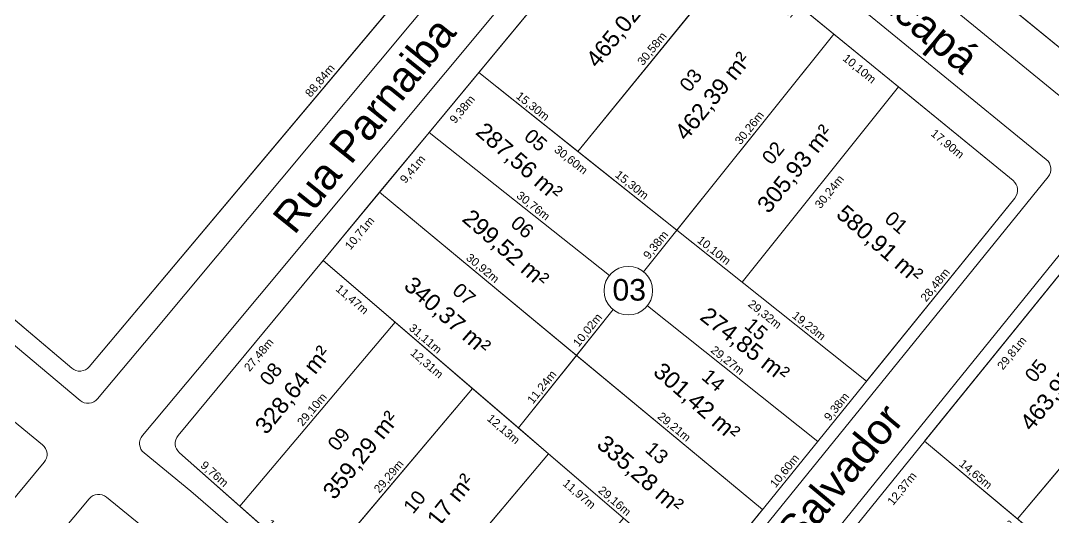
# Model space of a CAD drawing. Header units: metres. Extents: x 3808 to 8215, y 2374 to 6187.
# Drawn here: x 5616.8 to 5741.6, y 3619.7 to 3679.8 of the extents above; entities that cross this region are included whole.
import ezdxf

# ---------------------------------------------------------------- set-up
doc = ezdxf.new("R2010")
doc.units = ezdxf.units.M
for name, color, linetype in [('Areas Lotes', 1, 'Continuous'), ('Calçada', 8, 'Continuous'), ('COTAS', 7, 'Continuous'), ('Fluxo', 170, 'Continuous'), ('Lote', 7, 'Continuous'), ('Nome das Ruas', 7, 'Continuous'), ('Nº Lote', 7, 'Continuous'), ('Nº. quadra', 7, 'Continuous'), ('quadras', 7, 'Continuous')]:
    doc.layers.add(name, color=color, linetype=linetype)
doc.styles.add('Arial', font='arial.ttf')
doc.dimstyles.new('Copy(2) of ISO-25', dxfattribs={"dimtxt": 1, "dimasz": 2.5, "dimexe": 1.25, "dimexo": 0.625, "dimgap": 0.2, "dimtad": 1, "dimtoh": 1, "dimlfac": 1, "dimzin": 1, "dimtxsty": 'Arial', "dimblk": 'NONE', "dimcen": 0, "dimse1": 1, "dimse2": 1, "dimsd1": 1, "dimsd2": 1, "dimclrt": 256, "dimaunit": 1, "dimadec": 3, "dimazin": 0, "dimtfac": 1, "dimtmove": 0, "dimatfit": 3, "dimldrblk": 'NONE', "dimfxl": 1, "dimtolj": 1, "dimtzin": 0, "dimarcsym": 0})

# ---------------------------------------------------------------- blocks, each defined once
blk = doc.blocks.new('*D7959')
at = {"layer": 'Defpoints', "color": 0, "linetype": 'Continuous', "transparency": 16777216}
for p in [(5703.12, 3708.61), (5755.84, 3665.84), (5755.84, 3665.84)]:
    blk.add_point(p, dxfattribs=at)
at = {"layer": 'COTAS', "linetype": 'Continuous', "lineweight": 5, "transparency": 16777216, "insert": (5729.98, 3687.85), "char_height": 1, "attachment_point": 5, "rotation": 320.9499, "style": 'Arial'}
blk.add_mtext('\\A1;67,89m', dxfattribs=at)
blk = doc.blocks.new('_None')
blk = doc.blocks.new('*D7996')
at = {"layer": 'Defpoints', "color": 0, "linetype": 'Continuous', "transparency": 16777216}
for p in [(5757.15, 3643.17), (5757.15, 3643.17), (5737.3, 3619.54)]:
    blk.add_point(p, dxfattribs=at)
at = {"layer": 'COTAS', "linetype": 'Continuous', "lineweight": 5, "transparency": 16777216, "insert": (5746.61, 3631.87), "char_height": 1, "attachment_point": 5, "rotation": 49.9653, "style": 'Arial'}
blk.add_mtext('\\A1;30,85m', dxfattribs=at)
blk = doc.blocks.new('*D8000')
at = {"layer": 'Defpoints', "color": 0, "linetype": 'Continuous', "transparency": 16777216}
for p in [(5635.97, 3627.52), (5643.29, 3621.06), (5643.29, 3621.06)]:
    blk.add_point(p, dxfattribs=at)
at = {"layer": 'COTAS', "linetype": 'Continuous', "lineweight": 5, "transparency": 16777216, "insert": (5640.16, 3624.89), "char_height": 1, "attachment_point": 5, "rotation": 318.5349, "style": 'Arial'}
blk.add_mtext('\\A1;9,76m', dxfattribs=at)
blk = doc.blocks.new('*D8001')
at = {"layer": 'Defpoints', "color": 0, "linetype": 'Continuous', "transparency": 16777216}
for p in [(5643.29, 3621.06), (5652.51, 3612.91), (5652.51, 3612.91)]:
    blk.add_point(p, dxfattribs=at)
at = {"layer": 'COTAS', "linetype": 'Continuous', "lineweight": 5, "transparency": 16777216, "insert": (5648.43, 3617.58), "char_height": 1, "attachment_point": 5, "rotation": 318.5349, "style": 'Arial'}
blk.add_mtext('\\A1;12,31m', dxfattribs=at)
blk = doc.blocks.new('*D8004')
at = {"layer": 'Defpoints', "color": 0, "linetype": 'Continuous', "transparency": 16777216}
for p in [(5653.34, 3650.77), (5655.02, 3649.38), (5635.81, 3629.6)]:
    blk.add_point(p, dxfattribs=at)
at = {"layer": 'COTAS', "linetype": 'Continuous', "lineweight": 5, "transparency": 16777216, "insert": (5645.63, 3639.31), "char_height": 1, "attachment_point": 5, "rotation": 50.3597, "style": 'Arial'}
blk.add_mtext('\\A1;27,48m', dxfattribs=at)
blk = doc.blocks.new('*D8005')
at = {"layer": 'Defpoints', "color": 0, "linetype": 'Continuous', "transparency": 16777216}
for p in [(5660.18, 3659.02), (5661.85, 3657.63), (5653.34, 3650.77)]:
    blk.add_point(p, dxfattribs=at)
at = {"layer": 'COTAS', "linetype": 'Continuous', "lineweight": 5, "transparency": 16777216, "insert": (5657.82, 3654.02), "char_height": 1, "attachment_point": 5, "rotation": 50.3597, "style": 'Arial'}
blk.add_mtext('\\A1;10,71m', dxfattribs=at)
blk = doc.blocks.new('*D8006')
at = {"layer": 'Defpoints', "color": 0, "linetype": 'Continuous', "transparency": 16777216}
for p in [(5666.18, 3666.26), (5667.85, 3664.87), (5660.18, 3659.02)]:
    blk.add_point(p, dxfattribs=at)
at = {"layer": 'COTAS', "linetype": 'Continuous', "lineweight": 5, "transparency": 16777216, "insert": (5664.23, 3661.76), "char_height": 1, "attachment_point": 5, "rotation": 50.3597, "style": 'Arial'}
blk.add_mtext('\\A1;9,41m', dxfattribs=at)
blk = doc.blocks.new('*D8007')
at = {"layer": 'Defpoints', "color": 0, "linetype": 'Continuous', "transparency": 16777216}
for p in [(5672.16, 3673.49), (5673.84, 3672.1), (5666.18, 3666.26)]:
    blk.add_point(p, dxfattribs=at)
at = {"layer": 'COTAS', "linetype": 'Continuous', "lineweight": 5, "transparency": 16777216, "insert": (5670.23, 3669), "char_height": 1, "attachment_point": 5, "rotation": 50.3597, "style": 'Arial'}
blk.add_mtext('\\A1;9,38m', dxfattribs=at)
blk = doc.blocks.new('*D8008')
at = {"layer": 'Defpoints', "color": 0, "linetype": 'Continuous', "transparency": 16777216}
for p in [(5690.85, 3696.04), (5692.53, 3694.66), (5672.16, 3673.49)]:
    blk.add_point(p, dxfattribs=at)
at = {"layer": 'COTAS', "linetype": 'Continuous', "lineweight": 5, "transparency": 16777216, "insert": (5682.57, 3683.89), "char_height": 1, "attachment_point": 5, "rotation": 50.3597, "style": 'Arial'}
blk.add_mtext('\\A1;29,29m', dxfattribs=at)
blk = doc.blocks.new('*D8010')
at = {"layer": 'Defpoints', "color": 0, "linetype": 'Continuous', "transparency": 16777216}
for p in [(5703.45, 3687.67), (5715.1, 3678.15), (5713.72, 3676.46)]:
    blk.add_point(p, dxfattribs=at)
at = {"layer": 'COTAS', "linetype": 'Continuous', "lineweight": 5, "transparency": 16777216, "insert": (5708.41, 3681.84), "char_height": 1, "attachment_point": 5, "rotation": 320.7324, "style": 'Arial'}
blk.add_mtext('\\A1;15,05m', dxfattribs=at)
blk = doc.blocks.new('*D8011')
at = {"layer": 'Defpoints', "color": 0, "linetype": 'Continuous', "transparency": 16777216}
for p in [(5715.1, 3678.15), (5722.92, 3671.76), (5721.54, 3670.07)]:
    blk.add_point(p, dxfattribs=at)
at = {"layer": 'COTAS', "linetype": 'Continuous', "lineweight": 5, "transparency": 16777216, "insert": (5718.14, 3673.89), "char_height": 1, "attachment_point": 5, "rotation": 320.7324, "style": 'Arial'}
blk.add_mtext('\\A1;10,10m', dxfattribs=at)
blk = doc.blocks.new('*D8012')
at = {"layer": 'Defpoints', "color": 0, "linetype": 'Continuous', "transparency": 16777216}
for p in [(5662.05, 3643.3), (5662.05, 3643.3), (5643.29, 3621.06)]:
    blk.add_point(p, dxfattribs=at)
at = {"layer": 'COTAS', "linetype": 'Continuous', "lineweight": 5, "transparency": 16777216, "insert": (5652.06, 3632.7), "char_height": 1, "attachment_point": 5, "rotation": 49.8552, "style": 'Arial'}
blk.add_mtext('\\A1;29,10m', dxfattribs=at)
blk = doc.blocks.new('*D8013')
at = {"layer": 'Defpoints', "color": 0, "linetype": 'Continuous', "transparency": 16777216}
for p in [(5671.39, 3635.29), (5671.39, 3635.29), (5652.51, 3612.91)]:
    blk.add_point(p, dxfattribs=at)
at = {"layer": 'COTAS', "linetype": 'Continuous', "lineweight": 5, "transparency": 16777216, "insert": (5661.34, 3624.61), "char_height": 1, "attachment_point": 5, "rotation": 49.8552, "style": 'Arial'}
blk.add_mtext('\\A1;29,29m', dxfattribs=at)
blk = doc.blocks.new('*D8014')
at = {"layer": 'Defpoints', "color": 0, "linetype": 'Continuous', "transparency": 16777216}
for p in [(5680.6, 3627.4), (5680.6, 3627.4), (5661.6, 3604.87)]:
    blk.add_point(p, dxfattribs=at)
at = {"layer": 'COTAS', "linetype": 'Continuous', "lineweight": 5, "transparency": 16777216, "insert": (5670.49, 3616.65), "char_height": 1, "attachment_point": 5, "rotation": 49.8552, "style": 'Arial'}
blk.add_mtext('\\A1;29,47m', dxfattribs=at)
blk = doc.blocks.new('*D8016')
at = {"layer": 'Defpoints', "color": 0, "linetype": 'Continuous', "transparency": 16777216}
for p in [(5653.34, 3650.77), (5662.05, 3643.3), (5660.64, 3641.66)]:
    blk.add_point(p, dxfattribs=at)
at = {"layer": 'COTAS', "linetype": 'Continuous', "lineweight": 5, "transparency": 16777216, "insert": (5656.81, 3646), "char_height": 1, "attachment_point": 5, "rotation": 319.3895, "style": 'Arial'}
blk.add_mtext('\\A1;11,47m', dxfattribs=at)
blk = doc.blocks.new('*D8017')
at = {"layer": 'Defpoints', "color": 0, "linetype": 'Continuous', "transparency": 16777216}
for p in [(5662.05, 3643.3), (5671.39, 3635.29), (5669.99, 3633.65)]:
    blk.add_point(p, dxfattribs=at)
at = {"layer": 'COTAS', "linetype": 'Continuous', "lineweight": 5, "transparency": 16777216, "insert": (5665.84, 3638.26), "char_height": 1, "attachment_point": 5, "rotation": 319.3895, "style": 'Arial'}
blk.add_mtext('\\A1;12,31m', dxfattribs=at)
blk = doc.blocks.new('*D8018')
at = {"layer": 'Defpoints', "color": 0, "linetype": 'Continuous', "transparency": 16777216}
for p in [(5671.39, 3635.29), (5680.6, 3627.4), (5679.19, 3625.76)]:
    blk.add_point(p, dxfattribs=at)
at = {"layer": 'COTAS', "linetype": 'Continuous', "lineweight": 5, "transparency": 16777216, "insert": (5675.11, 3630.31), "char_height": 1, "attachment_point": 5, "rotation": 319.3895, "style": 'Arial'}
blk.add_mtext('\\A1;12,13m', dxfattribs=at)
blk = doc.blocks.new('*D8019')
at = {"layer": 'Defpoints', "color": 0, "linetype": 'Continuous', "transparency": 16777216}
for p in [(5680.6, 3627.4), (5689.68, 3619.61), (5688.28, 3617.97)]:
    blk.add_point(p, dxfattribs=at)
at = {"layer": 'COTAS', "linetype": 'Continuous', "lineweight": 5, "transparency": 16777216, "insert": (5684.26, 3622.47), "char_height": 1, "attachment_point": 5, "rotation": 319.3895, "style": 'Arial'}
blk.add_mtext('\\A1;11,97m', dxfattribs=at)
blk = doc.blocks.new('*D8020')
at = {"layer": 'Defpoints', "color": 0, "linetype": 'Continuous', "transparency": 16777216}
for p in [(5653.34, 3650.77), (5676.96, 3630.52), (5676.96, 3630.52)]:
    blk.add_point(p, dxfattribs=at)
at = {"layer": 'COTAS', "linetype": 'Continuous', "lineweight": 5, "transparency": 16777216, "insert": (5665.67, 3641.25), "char_height": 1, "attachment_point": 5, "rotation": 319.3895, "style": 'Arial'}
blk.add_mtext('\\A1;31,11m', dxfattribs=at)
blk = doc.blocks.new('*D8021')
at = {"layer": 'Defpoints', "color": 0, "linetype": 'Continuous', "transparency": 16777216}
for p in [(5660.18, 3659.02), (5683.99, 3639.29), (5683.99, 3639.29)]:
    blk.add_point(p, dxfattribs=at)
at = {"layer": 'COTAS', "linetype": 'Continuous', "lineweight": 5, "transparency": 16777216, "insert": (5672.59, 3649.77), "char_height": 1, "attachment_point": 5, "rotation": 320.3676, "style": 'Arial'}
blk.add_mtext('\\A1;30,92m', dxfattribs=at)
blk = doc.blocks.new('*D8022')
at = {"layer": 'Defpoints', "color": 0, "linetype": 'Continuous', "transparency": 16777216}
for p in [(5666.18, 3666.26), (5690.25, 3647.11), (5690.25, 3647.11)]:
    blk.add_point(p, dxfattribs=at)
at = {"layer": 'COTAS', "linetype": 'Continuous', "lineweight": 5, "transparency": 16777216, "insert": (5678.71, 3657.31), "char_height": 1, "attachment_point": 5, "rotation": 321.505, "style": 'Arial'}
blk.add_mtext('\\A1;30,76m', dxfattribs=at)
blk = doc.blocks.new('*D8023')
at = {"layer": 'Defpoints', "color": 0, "linetype": 'Continuous', "transparency": 16777216}
for p in [(5683.99, 3639.29), (5683.99, 3639.29), (5676.96, 3630.52)]:
    blk.add_point(p, dxfattribs=at)
at = {"layer": 'COTAS', "linetype": 'Continuous', "lineweight": 5, "transparency": 16777216, "insert": (5679.85, 3635.41), "char_height": 1, "attachment_point": 5, "rotation": 51.3155, "style": 'Arial'}
blk.add_mtext('\\A1;11,24m', dxfattribs=at)
blk = doc.blocks.new('*D8024')
at = {"layer": 'Defpoints', "color": 0, "linetype": 'Continuous', "transparency": 16777216}
for p in [(5690.56, 3647.5), (5690.56, 3647.5), (5684.3, 3639.68)]:
    blk.add_point(p, dxfattribs=at)
at = {"layer": 'COTAS', "linetype": 'Continuous', "lineweight": 5, "transparency": 16777216, "insert": (5685.37, 3642.3), "char_height": 1, "attachment_point": 5, "rotation": 51.3155, "style": 'Arial'}
blk.add_mtext('\\A1;10,02m', dxfattribs=at)
blk = doc.blocks.new('*D8025')
at = {"layer": 'Defpoints', "color": 0, "linetype": 'Continuous', "transparency": 16777216}
for p in [(5696.12, 3654.44), (5696.12, 3654.44), (5690.25, 3647.11)]:
    blk.add_point(p, dxfattribs=at)
at = {"layer": 'COTAS', "linetype": 'Continuous', "lineweight": 5, "transparency": 16777216, "insert": (5693.62, 3652.6), "char_height": 1, "attachment_point": 5, "rotation": 51.3155, "style": 'Arial'}
blk.add_mtext('\\A1;9,38m', dxfattribs=at)
blk = doc.blocks.new('*D8026')
at = {"layer": 'Defpoints', "color": 0, "linetype": 'Continuous', "transparency": 16777216}
for p in [(5715.03, 3678.06), (5715.03, 3678.06), (5696.12, 3654.44)]:
    blk.add_point(p, dxfattribs=at)
at = {"layer": 'COTAS', "linetype": 'Continuous', "lineweight": 5, "transparency": 16777216, "insert": (5704.95, 3666.75), "char_height": 1, "attachment_point": 5, "rotation": 51.3155, "style": 'Arial'}
blk.add_mtext('\\A1;30,26m', dxfattribs=at)
blk = doc.blocks.new('*D8027')
at = {"layer": 'Defpoints', "color": 0, "linetype": 'Continuous', "transparency": 16777216}
for p in [(5672.16, 3673.49), (5696.12, 3654.44), (5694.75, 3652.72)]:
    blk.add_point(p, dxfattribs=at)
at = {"layer": 'COTAS', "linetype": 'Continuous', "lineweight": 5, "transparency": 16777216, "insert": (5683.27, 3662.87), "char_height": 1, "attachment_point": 5, "rotation": 321.505, "style": 'Arial'}
blk.add_mtext('\\A1;30,60m', dxfattribs=at)
blk = doc.blocks.new('*D8028')
at = {"layer": 'Defpoints', "color": 0, "linetype": 'Continuous', "transparency": 16777216}
for p in [(5672.16, 3673.49), (5684.14, 3663.96), (5684.14, 3663.96)]:
    blk.add_point(p, dxfattribs=at)
at = {"layer": 'COTAS', "linetype": 'Continuous', "lineweight": 5, "transparency": 16777216, "insert": (5678.65, 3669.35), "char_height": 1, "attachment_point": 5, "rotation": 321.505, "style": 'Arial'}
blk.add_mtext('\\A1;15,30m', dxfattribs=at)
blk = doc.blocks.new('*D8029')
at = {"layer": 'Defpoints', "color": 0, "linetype": 'Continuous', "transparency": 16777216}
for p in [(5684.14, 3663.96), (5696.12, 3654.44), (5696.12, 3654.44)]:
    blk.add_point(p, dxfattribs=at)
at = {"layer": 'COTAS', "linetype": 'Continuous', "lineweight": 5, "transparency": 16777216, "insert": (5690.63, 3659.83), "char_height": 1, "attachment_point": 5, "rotation": 321.505, "style": 'Arial'}
blk.add_mtext('\\A1;15,30m', dxfattribs=at)
blk = doc.blocks.new('*D8030')
at = {"layer": 'Defpoints', "color": 0, "linetype": 'Continuous', "transparency": 16777216}
for p in [(5696.12, 3654.44), (5704.02, 3648.15), (5704.02, 3648.15)]:
    blk.add_point(p, dxfattribs=at)
at = {"layer": 'COTAS', "linetype": 'Continuous', "lineweight": 5, "transparency": 16777216, "insert": (5700.56, 3651.92), "char_height": 1, "attachment_point": 5, "rotation": 321.505, "style": 'Arial'}
blk.add_mtext('\\A1;10,10m', dxfattribs=at)
blk = doc.blocks.new('*D8031')
at = {"layer": 'Defpoints', "color": 0, "linetype": 'Continuous', "transparency": 16777216}
for p in [(5722.92, 3671.76), (5724.69, 3670.33), (5704.02, 3648.15)]:
    blk.add_point(p, dxfattribs=at)
at = {"layer": 'COTAS', "linetype": 'Continuous', "lineweight": 5, "transparency": 16777216, "insert": (5714.62, 3659.03), "char_height": 1, "attachment_point": 5, "rotation": 51.3155, "style": 'Arial'}
blk.add_mtext('\\A1;30,24m', dxfattribs=at)
blk = doc.blocks.new('*D8032')
at = {"layer": 'Defpoints', "color": 0, "linetype": 'Continuous', "transparency": 16777216}
for p in [(5703.45, 3687.67), (5703.45, 3687.67), (5684.14, 3663.96)]:
    blk.add_point(p, dxfattribs=at)
at = {"layer": 'COTAS', "linetype": 'Continuous', "lineweight": 5, "transparency": 16777216, "insert": (5693.17, 3676.32), "char_height": 1, "attachment_point": 5, "rotation": 50.8344, "style": 'Arial'}
blk.add_mtext('\\A1;30,58m', dxfattribs=at)
blk = doc.blocks.new('*D8033')
at = {"layer": 'Defpoints', "color": 0, "linetype": 'Continuous', "transparency": 16777216}
for p in [(5536.74, 3709.92), (5627.88, 3632.7), (5627.88, 3632.7)]:
    blk.add_point(p, dxfattribs=at)
at = {"layer": 'COTAS', "linetype": 'Continuous', "lineweight": 5, "transparency": 16777216, "insert": (5582.82, 3671.92), "char_height": 1, "attachment_point": 5, "rotation": 319.7275, "style": 'Arial'}
blk.add_mtext('\\A1;119,46m', dxfattribs=at)
blk = doc.blocks.new('*D8034')
at = {"layer": 'Defpoints', "color": 0, "linetype": 'Continuous', "transparency": 16777216}
for p in [(5682.2, 3705.96), (5682.2, 3705.96), (5625.06, 3637.93)]:
    blk.add_point(p, dxfattribs=at)
at = {"layer": 'COTAS', "linetype": 'Continuous', "lineweight": 5, "transparency": 16777216, "insert": (5653.02, 3672.46), "char_height": 1, "attachment_point": 5, "rotation": 49.9763, "style": 'Arial'}
blk.add_mtext('\\A1;88,84m', dxfattribs=at)
blk = doc.blocks.new('*D6318')
at = {"layer": 'Defpoints', "color": 0, "linetype": 'Continuous', "transparency": 16777216}
for p in [(5696.12, 3654.44), (5719.06, 3636.19), (5717.68, 3634.45)]:
    blk.add_point(p, dxfattribs=at)
at = {"layer": 'COTAS', "linetype": 'Continuous', "lineweight": 5, "transparency": 16777216, "insert": (5706.71, 3644.2), "char_height": 1, "attachment_point": 5, "rotation": 321.505, "style": 'Arial'}
blk.add_mtext('\\A1;29,32m', dxfattribs=at)
blk = doc.blocks.new('*D6319')
at = {"layer": 'Defpoints', "color": 0, "linetype": 'Continuous', "transparency": 16777216}
for p in [(5704.02, 3648.15), (5719.06, 3636.19), (5719.06, 3636.19)]:
    blk.add_point(p, dxfattribs=at)
at = {"layer": 'COTAS', "linetype": 'Continuous', "lineweight": 5, "transparency": 16777216, "insert": (5712.04, 3642.8), "char_height": 1, "attachment_point": 5, "rotation": 321.505, "style": 'Arial'}
blk.add_mtext('\\A1;19,23m', dxfattribs=at)
blk = doc.blocks.new('*D6320')
at = {"layer": 'Defpoints', "color": 0, "linetype": 'Continuous', "transparency": 16777216}
for p in [(5736.99, 3658.32), (5736.99, 3658.32), (5719.06, 3636.19)]:
    blk.add_point(p, dxfattribs=at)
at = {"layer": 'COTAS', "linetype": 'Continuous', "lineweight": 5, "transparency": 16777216, "insert": (5727.41, 3647.76), "char_height": 1, "attachment_point": 5, "rotation": 50.9912, "style": 'Arial'}
blk.add_mtext('\\A1;28,48m', dxfattribs=at)
blk = doc.blocks.new('*D6321')
at = {"layer": 'Defpoints', "color": 0, "linetype": 'Continuous', "transparency": 16777216}
for p in [(5722.92, 3671.76), (5721.36, 3669.85), (5736.78, 3660.42)]:
    blk.add_point(p, dxfattribs=at)
at = {"layer": 'COTAS', "linetype": 'Continuous', "lineweight": 5, "transparency": 16777216, "insert": (5728.79, 3664.8), "char_height": 1, "attachment_point": 5, "rotation": 320.7324, "style": 'Arial'}
blk.add_mtext('\\A1;17,90m', dxfattribs=at)
blk = doc.blocks.new('*D6322')
at = {"layer": 'Defpoints', "color": 0, "linetype": 'Continuous', "transparency": 16777216}
for p in [(5690.25, 3647.11), (5690.25, 3647.11), (5713.16, 3628.9)]:
    blk.add_point(p, dxfattribs=at)
at = {"layer": 'COTAS', "linetype": 'Continuous', "lineweight": 5, "transparency": 16777216, "insert": (5702.2, 3638.63), "char_height": 1, "attachment_point": 5, "rotation": 321.505, "style": 'Arial'}
blk.add_mtext('\\A1;29,27m', dxfattribs=at)
blk = doc.blocks.new('*D6323')
at = {"layer": 'Defpoints', "color": 0, "linetype": 'Continuous', "transparency": 16777216}
for p in [(5683.99, 3639.29), (5706.49, 3620.66), (5706.49, 3620.66)]:
    blk.add_point(p, dxfattribs=at)
at = {"layer": 'COTAS', "linetype": 'Continuous', "lineweight": 5, "transparency": 16777216, "insert": (5695.75, 3630.59), "char_height": 1, "attachment_point": 5, "rotation": 320.3676, "style": 'Arial'}
blk.add_mtext('\\A1;29,21m', dxfattribs=at)
blk = doc.blocks.new('*D6324')
at = {"layer": 'Defpoints', "color": 0, "linetype": 'Continuous', "transparency": 16777216}
for p in [(5676.96, 3630.52), (5699.1, 3611.54), (5699.1, 3611.54)]:
    blk.add_point(p, dxfattribs=at)
at = {"layer": 'COTAS', "linetype": 'Continuous', "lineweight": 5, "transparency": 16777216, "insert": (5688.55, 3621.63), "char_height": 1, "attachment_point": 5, "rotation": 319.3895, "style": 'Arial'}
blk.add_mtext('\\A1;29,16m', dxfattribs=at)
blk = doc.blocks.new('*D6328')
at = {"layer": 'Defpoints', "color": 0, "linetype": 'Continuous', "transparency": 16777216}
for p in [(5706.49, 3620.66), (5706.49, 3620.66), (5699.1, 3611.54)]:
    blk.add_point(p, dxfattribs=at)
at = {"layer": 'COTAS', "linetype": 'Continuous', "lineweight": 5, "transparency": 16777216, "insert": (5702.17, 3616.6), "char_height": 1, "attachment_point": 5, "rotation": 50.9912, "style": 'Arial'}
blk.add_mtext('\\A1;11,74m', dxfattribs=at)
blk = doc.blocks.new('*D6329')
at = {"layer": 'Defpoints', "color": 0, "linetype": 'Continuous', "transparency": 16777216}
for p in [(5713.16, 3628.9), (5713.16, 3628.9), (5706.49, 3620.66)]:
    blk.add_point(p, dxfattribs=at)
at = {"layer": 'COTAS', "linetype": 'Continuous', "lineweight": 5, "transparency": 16777216, "insert": (5709.2, 3625.28), "char_height": 1, "attachment_point": 5, "rotation": 50.9912, "style": 'Arial'}
blk.add_mtext('\\A1;10,60m', dxfattribs=at)
blk = doc.blocks.new('*D6330')
at = {"layer": 'Defpoints', "color": 0, "linetype": 'Continuous', "transparency": 16777216}
for p in [(5719.06, 3636.19), (5719.06, 3636.19), (5713.16, 3628.9)]:
    blk.add_point(p, dxfattribs=at)
at = {"layer": 'COTAS', "linetype": 'Continuous', "lineweight": 5, "transparency": 16777216, "insert": (5715.49, 3633.04), "char_height": 1, "attachment_point": 5, "rotation": 50.9912, "style": 'Arial'}
blk.add_mtext('\\A1;9,38m', dxfattribs=at)
blk = doc.blocks.new('*D6336')
at = {"layer": 'Defpoints', "color": 0, "linetype": 'Continuous', "transparency": 16777216}
for p in [(5726.06, 3628.94), (5727.92, 3627.43), (5718.28, 3619.33)]:
    blk.add_point(p, dxfattribs=at)
at = {"layer": 'COTAS', "linetype": 'Continuous', "lineweight": 5, "transparency": 16777216, "insert": (5723.4, 3623.13), "char_height": 1, "attachment_point": 5, "rotation": 50.9912, "style": 'Arial'}
blk.add_mtext('\\A1;12,37m', dxfattribs=at)
blk = doc.blocks.new('*D6337')
at = {"layer": 'Defpoints', "color": 0, "linetype": 'Continuous', "transparency": 16777216}
for p in [(5744.83, 3652.1), (5746.68, 3650.6), (5726.06, 3628.94)]:
    blk.add_point(p, dxfattribs=at)
at = {"layer": 'COTAS', "linetype": 'Continuous', "lineweight": 5, "transparency": 16777216, "insert": (5736.68, 3639.52), "char_height": 1, "attachment_point": 5, "rotation": 50.9912, "style": 'Arial'}
blk.add_mtext('\\A1;29,81m', dxfattribs=at)
blk = doc.blocks.new('*D6338')
at = {"layer": 'Defpoints', "color": 0, "linetype": 'Continuous', "transparency": 16777216}
for p in [(5726.06, 3628.94), (5737.3, 3619.54), (5737.3, 3619.54)]:
    blk.add_point(p, dxfattribs=at)
at = {"layer": 'COTAS', "linetype": 'Continuous', "lineweight": 5, "transparency": 16777216, "insert": (5732.2, 3624.86), "char_height": 1, "attachment_point": 5, "rotation": 320.1105, "style": 'Arial'}
blk.add_mtext('\\A1;14,65m', dxfattribs=at)
blk = doc.blocks.new('*D6340')
at = {"layer": 'Defpoints', "color": 0, "linetype": 'Continuous', "transparency": 16777216}
for p in [(5726.06, 3628.94), (5724.66, 3627.26), (5750.85, 3608.22)]:
    blk.add_point(p, dxfattribs=at)
at = {"layer": 'COTAS', "linetype": 'Continuous', "lineweight": 5, "transparency": 16777216, "insert": (5737.57, 3617.52), "char_height": 1, "attachment_point": 5, "rotation": 320.1105, "style": 'Arial'}
blk.add_mtext('\\A1;32,30m', dxfattribs=at)

msp = doc.modelspace()

# ---------------------------------------------------------------- hatches: boundary and pattern name
at = {"layer": 'Fluxo', "lineweight": 5}
h = msp.add_hatch(dxfattribs=at)
h.set_pattern_fill('ANSI32', color=256, scale=0.15)
h.set_pattern_definition([(45, (-581.274, 256.0805), (-1.01027881, 1.01027881), []), (45, (-580.6005, 256.0805), (-1.01027881, 1.01027881), [])])
edge = h.paths.add_edge_path()
edge.add_arc((6409.322, 3934.822), 605.94, 215.558436, 220.888153)
edge.add_arc((6409.322, 3934.822), 601.94, 215.558436, 220.888153)
edge.add_line((5951.237, 3538.183), (5954.261, 3540.801))
edge.add_arc((10925.118, 7550.386), 6385.997, 217.3930198, 218.3872368)
edge.add_arc((10925.118, 7550.386), 6389.997, 217.3930198, 218.3872368)
edge.add_arc((8022.058, 5423.597), 2788.956, 216.17081, 218.897105)
edge.add_arc((8022.058, 5423.597), 2792.956, 216.17081, 218.897105)
edge.add_arc((6561.25, 4446.689), 1035.746, 216.369866, 220.234553)
edge.add_arc((6561.25, 4446.689), 1039.746, 216.369866, 220.234553)
edge.add_line((5727.223, 3832.546), (5655.544, 3923.802))
edge.add_line((5724.078, 3830.075), (5652.399, 3921.332))
edge.add_line((5655.674, 3923.617), (5438.849, 4274.969))
edge.add_line((5652.27, 3921.517), (5435.445, 4272.868))

# ---------------------------------------------------------------- linework, layer by layer
at = {"layer": 'Calçada', "linetype": 'Continuous', "lineweight": 5}
for p, q in [((5693.403, 3701.696), (5737.293, 3665.814)), ((5638.16, 3637.559), (5684.828, 3693.507)), ((5737.293, 3665.814), (5740.776, 3662.988)), ((5740.997, 3660.879), (5684.564, 3591.212)), ((5690.022, 3586.829), (5746.431, 3656.466)), ((5631.496, 3629.622), (5638.16, 3637.559)), ((5615.349, 3631.821), (5619.422, 3628.49)), ((5637.343, 3622.878), (5631.696, 3627.496)), ((5619.621, 3626.364), (5614.119, 3619.81)), ((5675.329, 3590.202), (5637.343, 3622.878))]:
    msp.add_line(p, q, dxfattribs=at)
at = {"layer": 'Calçada', "linetype": 'Continuous', "lineweight": 5, "flags": 128}
for points in [[(5520.109, 3721.115), (5623.951, 3633.855, 0.4143361), (5626.065, 3634.039), (5632.792, 3642.051), (5679.421, 3697.953), (5696.119, 3718.559), (5753.442, 3788.872)], [(5757.856, 3783.208), (5701.551, 3714.143), (5697.584, 3709.249, 0.4129477), (5697.8, 3707.143), (5741.713, 3671.242), (5746.346, 3667.483)], [(5596.688, 3486.736, -0.4160953), (5594.564, 3486.599), (5589.796, 3490.818), (5551.522, 3522.744), (5547.087, 3526.188, -0.4160105), (5546.828, 3528.3), (5552.013, 3534.892), (5619.481, 3615.311), (5625.066, 3621.962, -0.4104279), (5627.164, 3622.159), (5632.844, 3617.514), (5670.808, 3584.857), (5674.914, 3581.443, -0.4079318), (5675.128, 3579.355), (5671.497, 3574.792), (5599.98, 3490.507), (5596.688, 3486.736)]]:
    msp.add_lwpolyline(points, format="xyb", dxfattribs=at)
at = {"layer": 'Calçada', "linetype": 'Continuous', "lineweight": 5}
for centre, start, end in [((5739.831, 3661.823), 320.99122, 50.9433), ((5618.473, 3627.329), 319.98318, 50.72473), ((5632.645, 3628.657), 139.98318, 230.72473)]:
    msp.add_arc(centre, 1.5, start, end, dxfattribs=at)
at = {"layer": 'Lote', "linetype": 'Continuous', "lineweight": 5}
for p, q in [((5684.14, 3663.961), (5703.451, 3687.669)), ((5715.099, 3678.146), (5692.087, 3649.406)), ((5719.064, 3636.186), (5672.164, 3673.486)), ((5722.915, 3671.756), (5704.016, 3648.153)), ((5687.952, 3648.942), (5666.177, 3666.259)), ((5706.487, 3620.659), (5660.176, 3659.015)), ((5736.992, 3658.319), (5681.295, 3589.559)), ((5688.912, 3583.076), (5744.828, 3652.105)), ((5653.343, 3650.768), (5699.097, 3611.537)), ((5688.415, 3644.82), (5676.962, 3630.516)), ((5692.55, 3645.285), (5713.158, 3628.895)), ((5643.288, 3621.057), (5662.05, 3643.302)), ((5737.301, 3619.545), (5757.153, 3643.174)), ((5652.513, 3612.905), (5671.393, 3635.291)), ((5726.062, 3628.938), (5774.216, 3588.691)), ((5661.601, 3604.874), (5680.598, 3627.399))]:
    msp.add_line(p, q, dxfattribs=at)
at = {"layer": 'Lote', "linetype": 'Continuous', "lineweight": 5, "flags": 128}
for points in [[(5684.14, 3663.961), (5703.451, 3687.669), (5692.957, 3696.248, 0.4123099), (5690.853, 3696.044), (5672.164, 3673.486)], [(5736.992, 3658.319, 0.4128911), (5736.776, 3660.424), (5722.915, 3671.756), (5704.016, 3648.153), (5719.064, 3636.186)], [(5757.146, 3643.166), (5746.996, 3652.277, 0.4291163), (5744.828, 3652.105), (5726.062, 3628.938), (5737.301, 3619.545)], [(5662.05, 3643.302), (5653.343, 3650.768), (5635.809, 3629.603, 0.4049154), (5635.971, 3627.522), (5643.288, 3621.057)]]:
    msp.add_lwpolyline(points, format="xyb", close=True, dxfattribs=at)
for points in [[(5684.14, 3663.961), (5696.115, 3654.437), (5715.099, 3678.146), (5703.451, 3687.669)], [(5722.915, 3671.756), (5715.099, 3678.146), (5696.115, 3654.437), (5704.016, 3648.153)], [(5676.962, 3630.516), (5683.989, 3639.293), (5660.176, 3659.015), (5653.343, 3650.768)], [(5643.288, 3621.057), (5652.513, 3612.905), (5671.393, 3635.291), (5662.05, 3643.302)], [(5737.301, 3619.545), (5746.666, 3611.717), (5766.235, 3635.009), (5757.146, 3643.166)], [(5683.989, 3639.293), (5676.962, 3630.516), (5680.598, 3627.399), (5689.683, 3619.609), (5699.097, 3611.537), (5706.487, 3620.659)], [(5652.513, 3612.905), (5661.601, 3604.874), (5680.598, 3627.399), (5671.393, 3635.291)], [(5661.601, 3604.874), (5670.571, 3596.948), (5689.683, 3619.609), (5680.598, 3627.399)]]:
    msp.add_lwpolyline(points, close=True, dxfattribs=at)
for points in [[(5692.087, 3649.406), (5696.115, 3654.437), (5672.164, 3673.486), (5666.177, 3666.259), (5687.952, 3648.942)], [(5687.952, 3648.942), (5666.177, 3666.259), (5660.176, 3659.015), (5683.989, 3639.293), (5688.415, 3644.82)]]:
    msp.add_lwpolyline(points, dxfattribs=at)
at = {"layer": 'Lote', "linetype": 'Continuous', "lineweight": 5}
msp.add_arc((5735.827, 3659.263), 1.5, 320.99122, 50.73239, dxfattribs=at)
at = {"layer": 'Nº. quadra', "lineweight": 5}
for start, end in [(0, 180), (180, 0)]:
    msp.add_arc((5690.251, 3647.113), 2.937, start, end, dxfattribs=at)
at = {"layer": 'quadras', "linetype": 'Continuous', "lineweight": 5}
for p, q in [((5622.946, 3637.746), (5531.803, 3714.966)), ((5748.752, 3671.3), (5703.117, 3708.609)), ((5703.117, 3708.609), (5748.752, 3671.3)), ((5625.065, 3637.926), (5682.196, 3705.956)), ((5690.853, 3696.044), (5635.809, 3629.603)), ((5736.776, 3660.424), (5692.957, 3696.248)), ((5681.295, 3589.559), (5736.992, 3658.319)), ((5744.828, 3652.105), (5688.912, 3583.076)), ((5635.971, 3627.522), (5679.136, 3589.379))]:
    msp.add_line(p, q, dxfattribs=at)
at = {"layer": 'quadras', "linetype": 'Continuous', "lineweight": 5, "flags": 128}
for points in [[(5622.946, 3637.746, 0.415486), (5625.065, 3637.926), (5682.196, 3705.956), (5588.97, 3782.887), (5531.803, 3714.966)], [(5622.946, 3637.746, 0.415486), (5625.065, 3637.926), (5682.196, 3705.956), (5588.97, 3782.887), (5531.803, 3714.966)], [(5776.922, 3646.916), (5778.291, 3645.529), (5802.182, 3618.148), (5812.899, 3606.689), (5866.82, 3541.636), (5874.571, 3530.878), (5908.212, 3489.981, 0.4680157), (5910.515, 3489.965), (5950.018, 3536.645), (5761.156, 3778.967), (5702.925, 3710.744, 0.420437), (5703.117, 3708.609), (5748.752, 3671.3), (5755.839, 3665.839)]]:
    msp.add_lwpolyline(points, format="xyb", close=True, dxfattribs=at)
at = {"layer": 'quadras', "linetype": 'Continuous', "lineweight": 5}
for centre, start, end in [((5735.827, 3659.263), 320.99122, 50.73239), ((5623.916, 3638.891), 229.72754, 319.97635), ((5636.964, 3628.646), 140.35974, 228.53487)]:
    msp.add_arc(centre, 1.5, start, end, dxfattribs=at)

# ---------------------------------------------------------------- texts
at = {"layer": 'Areas Lotes', "color": 1, "lineweight": 5, "style": 'Arial'}
for s, rotation, p in [('465,02 m²', 50.94257, (5686.506, 3673.921)), ('462,39 m²', 50.94257, (5697.242, 3665.127)), ('287,56 m²', 318.90341, (5671.651, 3666.131)), ('305,93 m²', 50.94257, (5707.205, 3656.334)), ('580,91 m²', 318.90341, (5715.243, 3656.165)), ('299,52 m²', 318.90341, (5670.025, 3655.623)), ('340,37 m²', 318.90341, (5662.976, 3647.498)), ('274,85 m²', 321.98829, (5698.762, 3643.718)), ('328,64 m²', 50.94257, (5646.485, 3629.604)), ('463,95 m²', 50.94257, (5738.988, 3630.008)), ('301,42 m²', 318.90341, (5693.122, 3637.098)), ('359,29 m²', 50.94257, (5654.691, 3621.724)), ('335,28 m²', 318.90341, (5686.29, 3628.323)), ('356,17 m²', 50.94257, (5663.846, 3614.136))]:
    msp.add_text(s, height=2.0071, rotation=rotation, dxfattribs=at).set_placement(p)
at = {"layer": 'Nome das Ruas', "lineweight": 5, "style": 'Arial'}
for s, height, rotation, p in [('Rua Macapá', 3.6842, 320.09145, (5708.259, 3691.853, 190.804)), ('Rua Parnaiba', 3.68425, 51.15604, (5649.861, 3653.753, 190.804)), ('Rua Salvador', 3.68425, 50.27315, (5703.809, 3607.485, 190.804))]:
    msp.add_text(s, height=height, rotation=rotation, dxfattribs=at).set_placement(p)
at = {"layer": 'Nº Lote', "lineweight": 5, "style": 'Arial'}
for s, rotation, p in [('03', 50.94257, (5697.612, 3671.002, 1.156)), ('05', 318.90341, (5677.509, 3665.552, 1.156)), ('02', 50.94257, (5707.575, 3662.208, 1.156)), ('06', 318.90341, (5675.883, 3655.044, 1.156)), ('01', 318.90341, (5721.101, 3655.586, 1.156)), ('07', 318.90341, (5668.834, 3646.919, 1.156)), ('15', 318.90341, (5704.164, 3642.713, 1.156)), ('05', 50.94257, (5739.358, 3635.882, 1.156)), ('08', 50.94257, (5646.855, 3635.479, 1.156)), ('14', 318.90341, (5698.98, 3636.519, 1.156)), ('09', 50.94257, (5655.061, 3627.599, 1.156)), ('13', 318.90341, (5692.148, 3627.744, 1.156)), ('10', 50.94257, (5664.217, 3620.011, 1.156))]:
    msp.add_text(s, height=1.706, rotation=rotation, dxfattribs=at).set_placement(p)
at = {"layer": 'Nº. quadra', "lineweight": 5, "style": 'Arial'}
msp.add_text('03', height=2.6083, dxfattribs=at).set_placement((5688.331, 3645.917))

# ---------------------------------------------------------------- dimensions: what is measured, and where the dimension line sits
at = {"layer": 'COTAS', "linetype": 'Continuous', "lineweight": 5}
for p1, p2, distance, picture, middle in [((5536.736, 3709.922), (5627.879, 3632.702), 0, '*D8033', (5582.825, 3671.923)), ((5703.117, 3708.609), (5755.839, 3665.839), 0, '*D7959', (5729.982, 3687.846)), ((5625.065, 3637.926), (5682.196, 3705.956), 0, '*D8034', (5653.017, 3672.456)), ((5684.14, 3663.961), (5703.451, 3687.669), 0, '*D8032', (5693.174, 3676.321)), ((5672.164, 3673.486), (5696.115, 3654.437), -2.198, '*D8027', (5683.27, 3662.868)), ((5672.164, 3673.486), (5684.14, 3663.961), 0, '*D8028', (5678.65, 3669.35)), ((5704.016, 3648.153), (5722.915, 3671.756), -2.279, '*D8031', (5714.62, 3659.031)), ((5736.776, 3660.424), (5722.915, 3671.756), 2.464, '*D6321', (5728.793, 3664.803)), ((5666.177, 3666.259), (5690.251, 3647.113), 0, '*D8022', (5678.713, 3657.313)), ((5684.14, 3663.961), (5696.115, 3654.437), 0, '*D8029', (5690.626, 3659.826)), ((5660.176, 3659.015), (5683.989, 3639.293), 0, '*D8021', (5672.593, 3649.771)), ((5719.064, 3636.186), (5736.992, 3658.319), 0, '*D6320', (5727.406, 3647.756)), ((5696.115, 3654.437), (5704.016, 3648.153), 0, '*D8030', (5700.564, 3651.922)), ((5696.115, 3654.437), (5719.064, 3636.186), -2.218, '*D6318', (5706.708, 3644.203)), ((5635.809, 3629.603), (5653.343, 3650.768), -2.174, '*D8004', (5645.633, 3639.31)), ((5653.343, 3650.768), (5662.05, 3643.302), -2.16, '*D8016', (5656.812, 3646.003)), ((5653.343, 3650.768), (5676.962, 3630.516), 0, '*D8020', (5665.674, 3641.25)), ((5704.016, 3648.153), (5719.064, 3636.186), 0, '*D6319', (5712.039, 3642.797)), ((5713.158, 3628.895), (5690.251, 3647.113), 0, '*D6322', (5702.203, 3638.631)), ((5643.288, 3621.057), (5662.05, 3643.302), 0, '*D8012', (5652.056, 3632.696)), ((5737.301, 3619.545), (5757.146, 3643.166), 0, '*D7996', (5746.611, 3631.871)), ((5676.962, 3630.516), (5683.989, 3639.293), 0, '*D8023', (5679.85, 3635.405)), ((5683.989, 3639.293), (5706.487, 3620.659), 0, '*D6323', (5695.749, 3630.593)), ((5652.51263, 3612.90505), (5671.39332, 3635.29102), 0, '*D8013', (5661.34071, 3624.61443)), ((5676.962, 3630.516), (5699.097, 3611.537), 0, '*D6324', (5688.551, 3621.635)), ((5750.849, 3608.221), (5726.062, 3628.938), 2.186, '*D6340', (5737.568, 3617.517)), ((5726.062, 3628.938), (5737.301, 3619.545), 0, '*D6338', (5732.196, 3624.856)), ((5635.971, 3627.522), (5643.288, 3621.057), 0, '*D8000', (5640.16, 3624.89)), ((5661.601, 3604.874), (5680.598, 3627.399), 0, '*D8014', (5670.487, 3616.653))]:
    dim = msp.add_aligned_dim(p1=p1, p2=p2, distance=distance, dimstyle='Copy(2) of ISO-25', override={"dimpost": 'm'}, dxfattribs=at)
    dim.commit()
    dim.dimension.update_dxf_attribs({"geometry": picture, "text_midpoint": middle})
for base, p1, p2, angle, picture, middle in [((5692.526, 3694.657), (5672.164, 3673.486), (5690.853, 3696.044), 230.35974, '*D8008', (5682.565, 3683.889)), ((5713.723, 3676.462), (5703.451, 3687.669), (5715.099, 3678.146), 140.73239, '*D8010', (5708.406, 3681.844)), ((5715.029, 3678.059), (5696.115, 3654.437), (5715.029, 3678.059), 231.31546, '*D8026', (5704.947, 3666.749)), ((5721.539, 3670.072), (5715.099, 3678.146), (5722.915, 3671.756), 140.73239, '*D8011', (5718.138, 3673.887)), ((5673.838, 3672.099), (5666.177, 3666.259), (5672.164, 3673.486), 230.35974, '*D8007', (5670.228, 3668.997)), ((5667.851, 3664.872), (5660.176, 3659.015), (5666.177, 3666.259), 230.35974, '*D8006', (5664.234, 3661.761)), ((5661.85, 3657.629), (5653.343, 3650.768), (5660.176, 3659.015), 230.35974, '*D8005', (5657.817, 3654.016)), ((5746.685, 3650.601), (5726.062, 3628.938), (5744.828, 3652.105), 230.99122, '*D6337', (5736.68, 3639.522)), ((5669.987, 3633.651), (5662.05, 3643.302), (5671.393, 3635.291), 139.38946, '*D8017', (5665.837, 3638.265)), ((5719.064, 3636.186), (5713.158, 3628.895), (5719.064, 3636.186), 230.99122, '*D6330', (5715.489, 3633.045)), ((5679.192, 3625.758), (5671.393, 3635.291), (5680.598, 3627.399), 139.38946, '*D8018', (5675.111, 3630.313)), ((5713.158, 3628.895), (5706.487, 3620.659), (5713.158, 3628.895), 230.99122, '*D6329', (5709.2, 3625.281)), ((5727.919, 3627.434), (5718.277, 3619.327), (5726.062, 3628.938), 230.99122, '*D6336', (5723.404, 3623.133)), ((5688.277, 3617.969), (5680.598, 3627.399), (5689.683, 3619.609), 139.38946, '*D8019', (5684.256, 3622.472)), ((5652.513, 3612.905), (5643.288, 3621.057), (5652.513, 3612.905), 138.53487, '*D8001', (5648.43, 3617.581)), ((5706.487, 3620.659), (5699.097, 3611.537), (5706.487, 3620.659), 230.99122, '*D6328', (5702.17, 3616.602))]:
    dim = msp.add_linear_dim(base=base, p1=p1, p2=p2, angle=angle, dimstyle='Copy(2) of ISO-25', override={"dimpost": 'm', "dimtmove": 1}, dxfattribs=at)
    dim.commit()
    dim.dimension.update_dxf_attribs({"geometry": picture, "text_midpoint": middle})
for base, p1, p2, picture, middle in [((5696.115, 3654.437), (5690.251, 3647.113), (5696.115, 3654.437), '*D8025', (5694.246, 3652.102)), ((5690.558, 3647.503), (5684.296, 3639.683), (5690.558, 3647.503), '*D8024', (5685.994, 3641.804))]:
    dim = msp.add_linear_dim(base=base, p1=p1, p2=p2, angle=231.31546, dimstyle='Copy(2) of ISO-25', override={"dimpost": 'm', "dimtmove": 1}, dxfattribs=at)
    dim.commit()
    dim.dimension.update_dxf_attribs({"geometry": picture, "text_midpoint": middle, "dimtype": 160})

doc.saveas('drawing.dxf')
